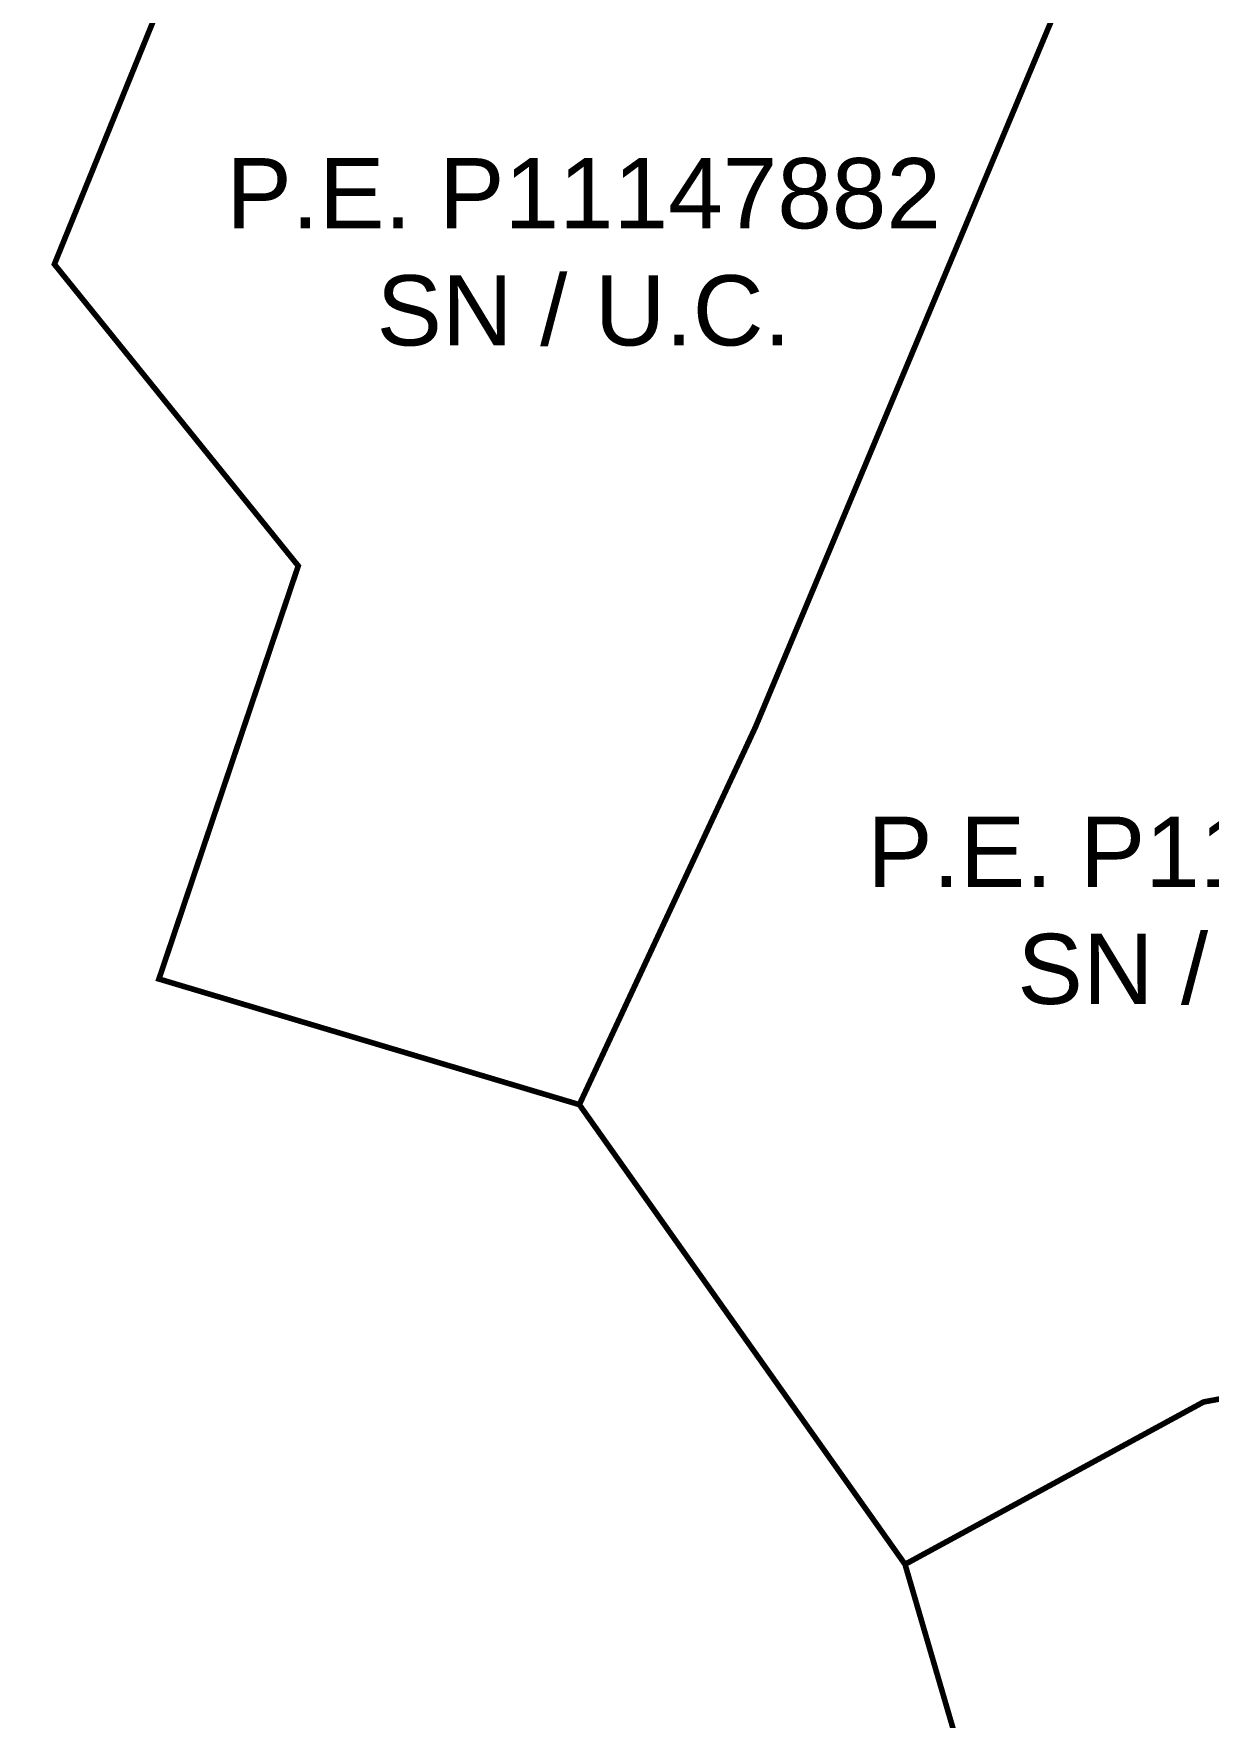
# Model space of a CAD drawing. Header units: metres. Extents: x 561401 to 594056, y 8460144 to 8508504.
# Drawn here: x 587617.5 to 587659.3, y 8498624.9 to 8498684.8 of the extents above; entities that cross this region are included whole.
import ezdxf

# ---------------------------------------------------------------- set-up
doc = ezdxf.new("R2010")
doc.units = ezdxf.units.M
for name, color, linetype in [('1.2. AFECTADOS BASE GRAFICA SUNARP', 150, 'Continuous'), ('1.2. BASE GRAFICA SUNARP', 150, 'Continuous'), ('1.3 ETIQUETA P.E. Y U.C.', 1, 'Continuous')]:
    doc.layers.add(name, color=color, linetype=linetype)
doc.styles.add('Arial', font='arial.ttf', dxfattribs={"height": 1})

msp = doc.modelspace()

# ---------------------------------------------------------------- linework, layer by layer
at = {"layer": '1.2. AFECTADOS BASE GRAFICA SUNARP', "color": 64, "linetype": 'Continuous', "lineweight": -3, "const_width": 0.2}
msp.add_lwpolyline([(587696.026, 8498625.546), (587687.7, 8498618.906), (587687.7, 8498618.906), (587661.914, 8498601.265), (587661.914, 8498601.265), (587661.914, 8498601.265), (587652.479, 8498616.723), (587648.504, 8498630.314), (587636.912, 8498646.671), (587621.948, 8498651.142), (587626.906, 8498665.842), (587618.226, 8498676.577), (587625.046, 8498693.347), (587596.567, 8498707.496), (587596.567, 8498707.496), (587596.567, 8498707.496), (587605.241, 8498715.086), (587580.62, 8498739.5), (587589.414, 8498749.477)], dxfattribs=at)
for points in [[(587658.399, 8498693.652), (587655.579, 8498689.692), (587643.18, 8498660.106), (587636.912, 8498646.671), (587648.504, 8498630.314), (587659.131, 8498636.091), (587666.584, 8498637.479), (587667.074, 8498641.437), (587673.603, 8498648.72), (587674.522, 8498646.778), (587682.202, 8498649.199), (587658.399, 8498693.652)], [(587686.159, 8498640.736), (587685.102, 8498640.442), (587682.202, 8498649.199), (587674.522, 8498646.778), (587673.603, 8498648.72), (587667.074, 8498641.437), (587666.584, 8498637.479), (587659.131, 8498636.091), (587648.504, 8498630.314), (587652.479, 8498616.723), (587661.914, 8498601.265), (587687.7, 8498618.906), (587686.159, 8498640.736)]]:
    msp.add_lwpolyline(points, close=True, dxfattribs=at)
at = {"layer": '1.2. BASE GRAFICA SUNARP', "color": 64, "linetype": 'Continuous', "lineweight": -3, "const_width": 0.2}
msp.add_lwpolyline([(587655.579, 8498689.692), (587658.399, 8498693.652), (587657.457, 8498694.913), (587654.258, 8498690.423), (587631.43, 8498703.047), (587625.046, 8498693.347), (587618.226, 8498676.577), (587626.906, 8498665.842), (587621.948, 8498651.142), (587636.912, 8498646.671), (587643.18, 8498660.106), (587655.579, 8498689.692)], close=True, dxfattribs=at)

# ---------------------------------------------------------------- texts
at = {"layer": '1.3 ETIQUETA P.E. Y U.C.', "color": 1, "char_height": 2.5, "attachment_point": 5, "style": 'Arial'}
for s, insert in [('P.E. P11147882\\PSN / U.C.', (587637.066, 8498677.002)), ('P.E. P11147883\\PSN / U.C.', (587659.875, 8498653.568))]:
    msp.add_mtext(s, dxfattribs=dict(at, insert=insert))

doc.saveas('drawing.dxf')
